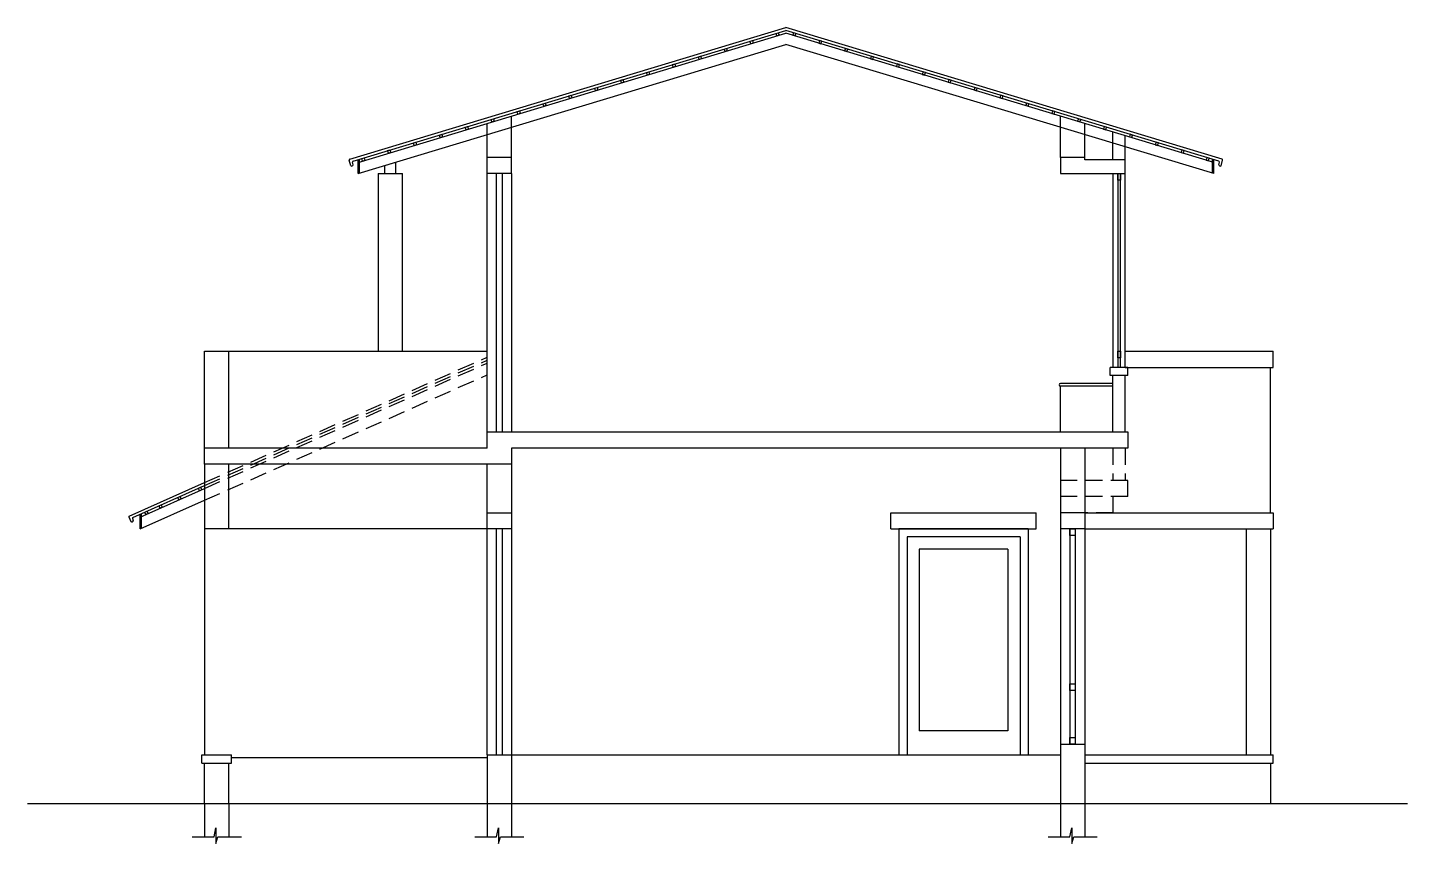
# Model space of a CAD drawing. Extents: x 173554 to 176562, y -34760 to -32805.
# Drawn here: x 174913 to 175426, y -33108 to -32805 of the extents above; entities that cross this region are included whole.
import ezdxf

# ---------------------------------------------------------------- set-up
doc = ezdxf.new("R2010")
doc.units = 0
doc.header["$LTSCALE"] = 25
doc.header["$MEASUREMENT"] = 0
doc.linetypes.add('HIDDEN', pattern=[0.375, 0.25, -0.125])
doc.layers.get('0').update_dxf_attribs({"linetype": 'CONTINUOUS'})
for name, color, linetype in [('COLUMN', 31, 'CONTINUOUS'), ('DOOR', 1, 'CONTINUOUS'), ('FRAME', 2, 'CONTINUOUS'), ('KALKAAL', 7, 'CONTINUOUS'), ('TILE', 22, 'CONTINUOUS'), ('wall', 13, 'CONTINUOUS'), ('WINDOW', 4, 'CONTINUOUS'), ('window sill', 5, 'CONTINUOUS'), ('WOOD', 7, 'CONTINUOUS')]:
    doc.layers.add(name, color=color, linetype=linetype)

msp = doc.modelspace()

# ---------------------------------------------------------------- linework, layer by layer
at = {"color": 2}
for p, q in [((175316.46, -32936.89), (175296.96, -32936.89)), ((175296.96, -32954.89), (175296.96, -32937.89)), ((175316.46, -32937.89), (175296.96, -32937.89))]:
    msp.add_line(p, q, dxfattribs=at)
for points in [[(174974.33, -33105.31), (174982.45, -33105.31), (174983.16, -33102.03), (174983.16, -33107.76), (174983.92, -33105.31), (174992.61, -33105.31)], [(175079.33, -33105.31), (175087.45, -33105.31), (175088.16, -33102.03), (175088.16, -33107.76), (175088.92, -33105.31), (175097.61, -33105.31)], [(175292.33, -33105.31), (175300.45, -33105.31), (175301.16, -33102.03), (175301.16, -33107.76), (175301.92, -33105.31), (175310.61, -33105.31)]]:
    msp.add_lwpolyline(points)
msp.add_arc((175296.96, -32937.39), 0.5, 90, 270, dxfattribs=at)
at = {"layer": 'COLUMN', "color": 2}
for p, q in [((175365.96, -32990.89), (175365.96, -33074.89)), ((175374.96, -32990.89), (175374.96, -33074.89))]:
    msp.add_line(p, q, dxfattribs=at)
at = {"layer": 'DOOR'}
for p, q in [((175083.96, -32954.89), (175083.96, -32858.89)), ((175087.46, -32954.89), (175087.46, -32858.89)), ((175089.46, -32858.89), (175089.46, -32954.89)), ((175092.96, -32858.89), (175092.96, -32954.89)), ((175083.96, -33074.89), (175083.96, -32990.89)), ((175087.46, -33074.89), (175087.46, -32990.89)), ((175089.46, -32990.89), (175089.46, -33074.89)), ((175092.96, -32990.89), (175092.96, -33074.89)), ((175284.96, -32990.89), (175236.96, -32990.89)), ((175236.96, -32990.89), (175236.96, -33074.89)), ((175281.96, -32993.89), (175239.96, -32993.89)), ((175239.96, -32993.89), (175239.96, -33074.89)), ((175281.96, -32993.89), (175281.96, -33074.89)), ((175284.96, -32990.89), (175284.96, -33074.89)), ((175277.46, -32998.39), (175244.46, -32998.39)), ((175244.46, -32998.39), (175244.46, -33065.89)), ((175277.46, -32998.39), (175277.46, -33065.89)), ((175277.46, -33065.89), (175244.46, -33065.89))]:
    msp.add_line(p, q, dxfattribs=at)
at = {"layer": 'FRAME'}
for points in [[(175318.21, -32858.89), (175319.21, -32858.89), (175319.21, -32861.33), (175318.21, -32861.33)], [(175318.21, -32924.89), (175319.21, -32924.89), (175319.21, -32927.33), (175318.21, -32927.33)], [(175300.46, -32990.89), (175302.46, -32990.89), (175302.46, -32993.33), (175300.46, -32993.33)], [(175300.46, -33048.45), (175302.46, -33048.45), (175302.46, -33050.89), (175300.46, -33050.89)], [(175300.46, -33068.45), (175302.46, -33068.45), (175302.46, -33070.89), (175300.46, -33070.89)]]:
    msp.add_lwpolyline(points, close=True, dxfattribs=at)
at = {"layer": 'KALKAAL'}
for p, q in [((175043.46, -32858.89), (175043.46, -32924.89)), ((175043.46, -32858.89), (175052.46, -32858.89)), ((175052.46, -32924.89), (175052.46, -32858.89))]:
    msp.add_line(p, q, dxfattribs=at)
at = {"layer": 'TILE'}
for p, q in [((175032.91, -32853.55), (175194.96, -32804.63)), ((175034.12, -32854.23), (175194.96, -32805.67)), ((175357.01, -32853.55), (175194.96, -32804.63)), ((175355.8, -32854.23), (175194.96, -32805.67)), ((175033.24, -32855.96), (175032.7, -32853.91)), ((175034.17, -32855.57), (175033.91, -32854.59)), ((175355.75, -32855.57), (175356.01, -32854.59)), ((175356.68, -32855.96), (175357.22, -32853.91)), ((174950.92, -32986.12), (174978.96, -32973.68)), ((174952.24, -32986.63), (174978.96, -32974.77)), ((174950.8, -32986.45), (174951.55, -32988.17)), ((174952.11, -32986.96), (174952.47, -32987.77))]:
    msp.add_line(p, q, dxfattribs=at)
at = {"layer": 'TILE', "color": 7, "linetype": 'HIDDEN'}
for p, q in [((174978.96, -32973.68), (175083.96, -32927.09)), ((174978.96, -32974.77), (175083.96, -32928.18))]:
    msp.add_line(p, q, dxfattribs=at)
at = {"layer": 'TILE'}
for centre, radius, start, end in [((175032.99, -32853.83), 0.3, 106.7979, 194.6969), ((175033.59, -32855.48), 0.592, 234.2828, 351.276), ((175034.2, -32854.51), 0.3, 106.7979, 194.6969), ((175356.33, -32855.48), 0.592, 188.724, 305.7172), ((175355.72, -32854.51), 0.3, 345.3031, 73.2767), ((175356.93, -32853.83), 0.3, 345.3031, 73.2767), ((174951.03, -32986.35), 0.25, 113.929, 203.6963), ((174951.88, -32987.68), 0.592, 236.1166, 351.276), ((174952.34, -32986.86), 0.25, 113.929, 203.6963)]:
    msp.add_arc(centre, radius, start, end, dxfattribs=at)
at = {"layer": 'wall'}
for p, q in [((175083.96, -32852.89), (175083.96, -32840.23)), ((175092.96, -32852.89), (175092.96, -32837.51)), ((175296.96, -32852.89), (175296.96, -32837.51)), ((175305.96, -32853.77), (175305.96, -32840.22)), ((175316.46, -32853.77), (175316.46, -32843.39)), ((175320.96, -32853.77), (175320.96, -32844.75)), ((175092.96, -32852.89), (175083.96, -32852.89)), ((175083.96, -32858.89), (175083.96, -32852.89)), ((175092.96, -32858.89), (175092.96, -32852.89)), ((175305.96, -32852.89), (175296.96, -32852.89)), ((175296.96, -32852.89), (175296.96, -32858.89)), ((175320.96, -32853.77), (175305.96, -32853.77)), ((175320.96, -32858.89), (175320.96, -32853.77)), ((175092.96, -32858.89), (175083.96, -32858.89)), ((175296.96, -32858.89), (175320.96, -32858.89)), ((174978.96, -32960.89), (174978.96, -32924.89)), ((174978.96, -32924.89), (174987.96, -32924.89)), ((174987.96, -32960.89), (174987.96, -32924.89)), ((175321.96, -32930.89), (175315.46, -32930.89)), ((175315.46, -32933.89), (175315.46, -32930.89)), ((175321.96, -32933.89), (175315.46, -32933.89)), ((175316.46, -32954.89), (175316.46, -32933.89)), ((175320.96, -32954.89), (175320.96, -32933.89)), ((175321.96, -32933.89), (175321.96, -32930.89)), ((175329.96, -32930.89), (175329.96, -32930.89)), ((175083.96, -32954.89), (175321.96, -32954.89)), ((175083.96, -32960.89), (175083.96, -32954.89)), ((175321.96, -32954.89), (175321.96, -32960.89)), ((175083.96, -32960.89), (174978.96, -32960.89)), ((174978.96, -32966.89), (174978.96, -32960.89)), ((175092.96, -32960.89), (175092.96, -32966.89)), ((175321.96, -32960.89), (175092.96, -32960.89)), ((175296.96, -32960.89), (175296.96, -32990.89)), ((175305.96, -32960.89), (175305.96, -32990.89)), ((175092.96, -32966.89), (174978.96, -32966.89)), ((174978.96, -32966.89), (174978.96, -32990.89)), ((174987.96, -32990.89), (174987.96, -32966.89)), ((175083.96, -32990.89), (175083.96, -32966.89)), ((175092.96, -32966.89), (175092.96, -32990.89)), ((175083.96, -32984.89), (175092.96, -32984.89)), ((175305.96, -32984.89), (175296.96, -32984.89)), ((174987.96, -32990.89), (174978.96, -32990.89)), ((175092.96, -32990.89), (175083.96, -32990.89)), ((175305.96, -32990.89), (175296.96, -32990.89)), ((175296.96, -33070.89), (175305.96, -33070.89)), ((175296.96, -33070.89), (175296.96, -33105.31)), ((175305.96, -33070.89), (175305.96, -33105.31)), ((174977.96, -33074.89), (174988.96, -33074.89)), ((174977.96, -33077.89), (174977.96, -33074.89)), ((174977.96, -33077.89), (174988.96, -33077.89)), ((174978.96, -33092.89), (174978.96, -33077.89)), ((174987.96, -33092.89), (174987.96, -33077.89)), ((174988.96, -33077.89), (174988.96, -33074.89)), ((174988.96, -33075.89), (175083.96, -33075.89)), ((175083.96, -33074.89), (175296.96, -33074.89)), ((175083.96, -33074.89), (175083.96, -33105.31)), ((175092.96, -33074.89), (175092.96, -33105.31)), ((174913.19, -33092.89), (175425.86, -33092.89)), ((174978.96, -33092.89), (174978.96, -33105.31)), ((174987.96, -33092.89), (174987.96, -33105.31))]:
    msp.add_line(p, q, dxfattribs=at)
at = {"layer": 'wall', "color": 7, "linetype": 'HIDDEN'}
for p, q in [((174978.96, -32975.87), (175083.96, -32929.27)), ((174978.96, -32980.24), (175083.96, -32933.65)), ((175316.46, -32960.89), (175316.46, -32972.89)), ((175320.96, -32960.89), (175320.96, -32972.89)), ((175321.96, -32972.89), (175296.96, -32972.89)), ((175321.96, -32978.89), (175321.96, -32972.89)), ((175321.96, -32978.89), (175296.96, -32978.89)), ((175316.46, -32978.89), (175316.46, -32984.89)), ((175316.46, -32984.89), (175296.96, -32984.89))]:
    msp.add_line(p, q, dxfattribs=at)
at = {"layer": 'wall', "color": 7}
for p, q in [((174987.96, -32924.89), (175083.96, -32924.89)), ((175233.96, -32990.89), (175233.96, -32984.89)), ((175233.96, -32984.89), (175287.96, -32984.89)), ((175287.96, -32990.89), (175287.96, -32984.89)), ((174978.96, -32990.89), (174978.96, -33074.89)), ((175083.96, -32990.89), (174987.96, -32990.89)), ((175233.96, -32990.89), (175287.96, -32990.89))]:
    msp.add_line(p, q, dxfattribs=at)
at = {"layer": 'wall', "color": 2}
for p, q in [((175320.96, -32924.89), (175375.96, -32924.89)), ((175375.96, -32930.89), (175375.96, -32924.89)), ((175320.96, -32930.89), (175375.96, -32930.89)), ((175374.96, -32984.89), (175374.96, -32930.89)), ((175305.96, -32984.89), (175375.96, -32984.89)), ((175375.96, -32984.89), (175375.96, -32990.89)), ((175305.96, -32990.89), (175375.96, -32990.89)), ((175305.96, -33074.89), (175375.96, -33074.89)), ((175305.96, -33077.89), (175375.96, -33077.89)), ((175374.96, -33077.89), (175374.96, -33092.89)), ((175375.96, -33077.89), (175375.96, -33074.89))]:
    msp.add_line(p, q, dxfattribs=at)
at = {"layer": 'WINDOW'}
for p, q in [((175318.21, -32858.89), (175318.21, -32930.89)), ((175319.21, -32930.89), (175319.21, -32858.89)), ((175300.46, -32990.89), (175300.46, -33070.89)), ((175302.46, -32990.89), (175302.46, -33070.89))]:
    msp.add_line(p, q, dxfattribs=at)
at = {"layer": 'window sill'}
for p, q in [((175316.46, -32858.89), (175316.46, -32930.89)), ((175320.96, -32930.89), (175320.96, -32858.89)), ((175296.96, -32990.89), (175296.96, -33070.89)), ((175305.96, -32990.89), (175305.96, -33070.89))]:
    msp.add_line(p, q, dxfattribs=at)
at = {"layer": 'WOOD'}
for p, q in [((175035.96, -32854.72), (175194.96, -32806.72)), ((175035.96, -32858.89), (175194.96, -32810.89)), ((175353.97, -32854.72), (175194.96, -32806.72)), ((175353.97, -32858.89), (175194.96, -32810.89)), ((175035.96, -32858.89), (175035.96, -32854.72)), ((175036.46, -32858.74), (175036.46, -32854.56)), ((175045.96, -32855.88), (175049.96, -32854.67)), ((175045.96, -32858.89), (175045.96, -32855.88)), ((175049.96, -32858.89), (175049.96, -32854.67)), ((175353.47, -32858.74), (175353.47, -32854.56)), ((175353.97, -32858.89), (175353.97, -32854.72)), ((174954.96, -32986.52), (174978.96, -32975.87)), ((174954.96, -32990.89), (174978.96, -32980.24)), ((174954.96, -32990.89), (174954.96, -32986.52)), ((174955.46, -32990.67), (174955.46, -32986.3))]:
    msp.add_line(p, q, dxfattribs=at)
at = {"layer": 'WOOD', "color": 13}
for p, q in [((175035.96, -32854.72), (175035.96, -32853.67)), ((175036.46, -32854.56), (175036.46, -32853.52)), ((175353.47, -32854.56), (175353.47, -32853.52)), ((175353.97, -32854.72), (175353.97, -32853.67)), ((174954.96, -32986.52), (174954.96, -32985.42)), ((174955.46, -32986.3), (174955.46, -32985.2))]:
    msp.add_line(p, q, dxfattribs=at)
for points in [[(175182.79, -32810.39), (175181.94, -32810.65), (175181.65, -32809.69), (175182.5, -32809.43)], [(175192.41, -32807.49), (175191.56, -32807.74), (175191.27, -32806.79), (175192.12, -32806.53)], [(175197.51, -32807.49), (175198.36, -32807.74), (175198.65, -32806.79), (175197.8, -32806.53)], [(175207.13, -32810.39), (175207.98, -32810.65), (175208.27, -32809.69), (175207.42, -32809.43)], [(175163.55, -32816.2), (175162.7, -32816.46), (175162.41, -32815.5), (175163.26, -32815.24)], [(175173.17, -32813.29), (175172.32, -32813.55), (175172.03, -32812.59), (175172.88, -32812.34)], [(175216.75, -32813.29), (175217.6, -32813.55), (175217.89, -32812.59), (175217.04, -32812.34)], [(175226.37, -32816.2), (175227.22, -32816.46), (175227.51, -32815.5), (175226.66, -32815.24)], [(175144.31, -32822.01), (175143.46, -32822.26), (175143.17, -32821.31), (175144.02, -32821.05)], [(175153.93, -32819.1), (175153.08, -32819.36), (175152.79, -32818.4), (175153.64, -32818.14)], [(175235.99, -32819.1), (175236.84, -32819.36), (175237.13, -32818.4), (175236.28, -32818.14)], [(175245.61, -32822.01), (175246.47, -32822.26), (175246.75, -32821.31), (175245.9, -32821.05)], [(175134.69, -32824.91), (175133.84, -32825.17), (175133.55, -32824.21), (175134.4, -32823.95)], [(175255.23, -32824.91), (175256.09, -32825.17), (175256.38, -32824.21), (175255.52, -32823.95)], [(175115.45, -32830.72), (175114.59, -32830.98), (175114.3, -32830.02), (175115.16, -32829.76)], [(175125.07, -32827.81), (175124.21, -32828.07), (175123.93, -32827.11), (175124.78, -32826.86)], [(175264.85, -32827.81), (175265.71, -32828.07), (175266, -32827.11), (175265.14, -32826.86)], [(175274.47, -32830.72), (175275.33, -32830.98), (175275.62, -32830.02), (175274.76, -32829.76)], [(175096.21, -32836.53), (175095.35, -32836.78), (175095.06, -32835.83), (175095.92, -32835.57)], [(175105.83, -32833.62), (175104.97, -32833.88), (175104.68, -32832.92), (175105.54, -32832.67)], [(175284.09, -32833.62), (175284.95, -32833.88), (175285.24, -32832.92), (175284.38, -32832.67)], [(175293.71, -32836.53), (175294.57, -32836.78), (175294.86, -32835.83), (175294, -32835.57)], [(175076.97, -32842.34), (175076.11, -32842.59), (175075.82, -32841.64), (175076.68, -32841.38)], [(175086.59, -32839.43), (175085.73, -32839.69), (175085.44, -32838.73), (175086.3, -32838.47)], [(175303.33, -32839.43), (175304.19, -32839.69), (175304.48, -32838.73), (175303.62, -32838.47)], [(175312.95, -32842.34), (175313.81, -32842.59), (175314.1, -32841.64), (175313.24, -32841.38)], [(175057.73, -32848.14), (175056.87, -32848.4), (175056.58, -32847.44), (175057.44, -32847.19)], [(175067.35, -32845.24), (175066.49, -32845.5), (175066.2, -32844.54), (175067.06, -32844.28)], [(175322.57, -32845.24), (175323.43, -32845.5), (175323.72, -32844.54), (175322.86, -32844.28)], [(175332.2, -32848.14), (175333.05, -32848.4), (175333.34, -32847.44), (175332.48, -32847.19)], [(175048.11, -32851.05), (175047.25, -32851.31), (175046.96, -32850.35), (175047.82, -32850.09)], [(175341.82, -32851.05), (175342.67, -32851.31), (175342.96, -32850.35), (175342.1, -32850.09)], [(175038.48, -32853.95), (175037.63, -32854.21), (175037.34, -32853.25), (175038.2, -32852.99)], [(175351.1, -32853.85), (175351.96, -32854.11), (175352.25, -32853.15), (175351.39, -32852.89)], [(174977.9, -32976.34), (174977.08, -32976.7), (174976.68, -32975.78), (174977.49, -32975.42)], [(174970.2, -32979.75), (174969.38, -32980.12), (174968.98, -32979.2), (174969.79, -32978.84)], [(174957.93, -32985.2), (174957.12, -32985.56), (174956.71, -32984.64), (174957.53, -32984.28)], [(174963.22, -32982.85), (174962.4, -32983.21), (174962, -32982.3), (174962.81, -32981.94)]]:
    msp.add_lwpolyline(points, close=True, dxfattribs=at)

doc.saveas('drawing.dxf')
